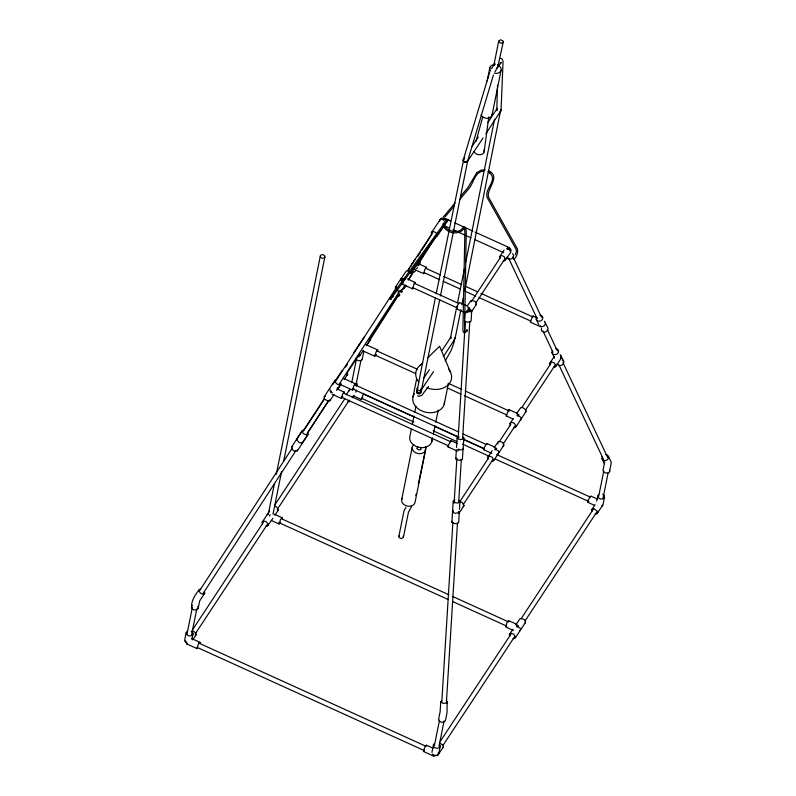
<?xml version="1.0" encoding="UTF-8"?>
<svg xmlns="http://www.w3.org/2000/svg" width="796" height="796" viewBox="0 0 796 796"><rect width="100%" height="100%" fill="white"/><g stroke="black" fill="none" stroke-linecap="round" stroke-linejoin="round"><path stroke-width="1.19" d="M496.764 110.704L497.54 85.192M441.611 700.759L440.755 701.604L440.128 711.743L438.656 719.027L439.044 720.669L440.576 721.932L442.695 722.33L444.566 721.713L445.491 720.31L447.014 712.758L447.203 701.276M452.775 510.952L452.536 511.908L453.591 512.803L455.541 513.301L459.093 512.564L459.332 511.619L458.695 521.937L458.456 522.882L457.013 523.529L454.904 523.619L451.899 522.226L453.173 501.589L453.412 500.634L454.864 499.997M462.814 437.094L463.879 437.989L462.357 459.571L458.814 460.307L455.8 458.914L456.367 449.75M456.506 447.452L457.073 438.278L457.312 437.322L458.765 436.686M464.456 318.549L464.814 312.818M441.8 701.982L452.864 522.644M454.118 503.142L456.874 458.446M458.098 438.656L465.322 321.544M446.387 702.649L457.461 523.091M458.725 501.699L461.332 459.491M462.625 438.457L469.849 321.345M459.471 509.321L459.969 501.301L458.914 500.395M303.385 430.168L302.191 430.686L291.545 447.063L292.48 449.84L294.271 451.034L297.306 450.944L307.952 434.556L308.052 433.303M296.868 438.875L296.769 440.128L299.585 442.845L302.629 442.755M297.306 450.944L297.405 449.68M302.191 430.686L303.127 433.462L306.749 435.074L307.952 434.556M336.041 379.911L334.847 380.428L324.201 396.816L324.101 398.07L325.136 399.592L328.768 401.204L329.962 400.686L333.952 394.547M329.524 388.617L330.459 391.403L332.24 392.597M329.962 400.686L330.061 399.433M334.847 380.428L334.748 381.692L337.564 384.408L339.404 384.826L340.608 384.309L340.708 383.055M401.94 278.52L400.736 279.038L395.413 287.227L395.314 288.48L396.358 290.003L399.98 291.625L401.184 291.107L405.174 284.958M400.736 279.038L401.681 281.814L403.463 283.008M401.184 291.107L401.284 289.844M510.773 251.626L511.002 249.725L509.957 248.213L508.047 247.646M538.773 324.659L536.206 319.206L536.434 317.305M541.578 328.211L541.35 330.101L542.394 331.624L544.295 332.181L546.355 331.574L547.757 330.032L547.986 328.131L544.374 321.166M545.409 322.678L545.18 324.579L543.777 326.121L541.728 326.738L539.817 326.171M554.553 358.1L551.986 352.658L552.215 350.757M560.961 358.031L561.19 356.13L560.155 354.618M561.19 356.13L563.767 361.583L563.538 363.483L562.125 365.026L560.076 365.633L558.165 365.075L557.13 363.553M604.373 463.72L601.955 458.586L602.174 456.685M605.637 454.526L607.547 455.093L608.582 456.615L608.363 458.506L606.95 460.058L604.9 460.665L602.99 460.098L601.955 458.586M484.147 151.867L488.804 116.883M489.659 72.297L463.292 159.797L463.163 160.623L465.153 162.076L467.431 161.688L493.44 74.963M466.864 162.374L467.56 160.862M604.652 461.939L602.96 470.705L604.005 472.217L605.935 473.073L608.025 472.923L609.477 471.839L609.726 470.237M496.505 110.346L497.291 108.395M500.286 111.669L501.072 109.719L503.072 61.392L502.137 58.964L500.455 58.277M446.745 219.656L447.79 220.323L444.228 224.472C445.113 230.671 459.272 235.367 463.501 226.88L465.451 227.417L466.267 231.527L464.536 331.703M416.845 390.149L417.303 392.388L418.577 392.975L420.985 392.03L420.527 389.791M355.712 358.309L356.688 359.842L358.598 360.737L360.697 360.648L362.19 359.603L362.508 358.011M187.11 631.288L186.184 632.681L184.692 640.103L185.07 641.755L186.612 643.009L186.632 643.884L196.99 648.591L197.577 648.272M204.274 591.707L204.741 593.159L199.677 600.94L198.254 607.995L197.338 609.398L195.458 610.015L193.348 609.627L191.806 608.363C190.523 601.209 195.309 594.901 199.289 589.418L200.91 589.398M186.96 634.253L192.324 607.686M191.537 634.989L196.801 608.88M191.945 639.268L193.02 633.974L192.642 632.322L191.1 631.059M268.232 514.415L274.351 484.077M276.302 474.366L320.35 255.924M272.988 514.236L281.555 471.759M283.754 460.844L324.868 256.959A2.318 1.751 11.4 0 0 321.853 254.7A2.318 1.751 11.4 0 0 321.116 257.655A2.318 1.751 11.4 0 0 324.868 256.959M351.713 382.667L356.568 358.608M356.051 384.577L360.857 360.757M362.19 359.603L363.792 351.653M355.792 392.189L356.22 390.07M413.015 396.846L416.597 379.085M433.502 371.603L420.994 390.368L419.751 390.786L417.313 389.672L435.422 297.515M436.158 293.873L463.7 159.379M411.323 429.223L409.86 436.447A11.293 8.547 11.4 0 0 420.238 447.521A11.293 8.547 11.4 0 0 432.029 439.253M412.288 424.397L413.99 415.97M414.716 412.358L415.93 406.338M439.73 299.585L421.611 389.433L421.353 388.339M440.467 295.943L467.64 161.17M401.701 499.52L412.298 446.944M487.152 81.023L489.848 67.68M411.542 506.614L408.477 512.127L403.403 537.3L401.532 538.643L399.104 537.539L398.846 536.444L404.079 510.475L405.92 507.42M497.918 66.426L503.271 41.999L503.012 40.904L500.575 39.8L498.714 41.143L493.978 64.635L494.595 63.7L491.57 68.595M492.037 115.141L501.092 70.257M425.591 449.989L414.995 502.565A6.826 5.164 11.4 0 1 406.239 505.818A6.826 5.164 11.4 0 1 402.249 498.276M450.486 337.872C451.213 335.604 450.387 340.26 450.486 337.872L456.854 306.301M457.581 302.659L464.436 268.66M465.66 262.59L494.555 119.32M431.86 441.491L432.586 437.88M433.322 434.268L435.024 425.83M435.75 422.218L438.178 410.179M443.412 356.568L455.043 338.728L460.914 309.584M461.889 304.729L463.362 297.445M464.585 291.376L500.813 109.36M444.258 404.01L448.317 383.881M431.93 752.419L433.422 744.996L434.347 743.593M434.467 745.235L439.511 720.221M438.984 746.24L444.078 720.977M439.87 744.638L440.258 746.28L438.755 753.703L437.83 755.106L435.959 755.722L433.85 755.324L432.308 754.061M596.622 501.102L598.612 494.396M598.492 497.241L603.756 471.142M603.02 498.216L608.134 472.864M609.477 471.839L611.308 462.386L608.582 456.615M602.602 494.177L604.144 495.44L604.522 497.082L603.03 504.505L602.104 505.908M418.338 484.077L426.159 446.407M409.144 269.247L409.592 267.267M411.263 265.924L411.711 263.944L413.283 262.66M413.373 262.6L413.82 260.62L415.403 259.337M420.179 262.302L419.721 264.292L418.149 265.575L416.049 265.665M439.551 221.457L439.999 219.477L441.581 218.194L443.68 218.104L445.501 219.238M454.416 341.325L451.133 350.469L445.183 360.956M470.535 310.251L469.411 311.316L466.705 311.047M455.8 458.914L456.048 457.969M463.879 437.989L463.63 438.934L460.088 439.671L457.073 438.278M463.242 448.307L462.993 449.252L461.551 449.899L457.491 449.491M451.899 522.226L452.138 521.271M459.969 501.301L459.73 502.246L458.277 502.893L456.178 502.982L453.173 501.589M415.84 495.619L416.318 493.799M476.068 141.32L482.754 116.743M330.907 392.826L331.454 391.085M402.418 282.311L401.373 278.52L404.05 278.859M466.864 312.649L469.242 307.564L468.287 307.127L467.819 307.823L469.74 308.699L471.461 311.793L476.436 304.241L476.108 302.659L474.715 301.147L471.083 300.381L467.322 305.823M467.272 311.863L468.864 308.47M468.894 310.002L469.262 308.838M458.347 450.715L458.894 448.974M515.291 254.859L516.355 251.626L516.136 249.397L487.351 197.866C483.729 189 498.326 180.652 489.759 172.951M269.555 516.116L270.212 514.733M513.659 259.148C516.395 258.222 518.514 252.093 517.38 248.77L488.595 197.239C485.908 188.851 501.599 176.891 488.465 170.603M494.933 71.879L498.326 66.008L501.38 62.585L500.017 62.884M391.174 298.6L390.945 299.077L389.94 298.221L392.1 295.943M417.87 256.252L420.507 252.113M421.82 250.044L431.691 234.531M366.767 345.036L397.851 296.172M408.756 279.207L413.303 272.073M417.86 264.899L436.934 234.91M406.219 285.515L403.065 289.286M199.438 590.901L292.192 448.178M303.077 431.283L324.4 398.468M335.773 380.966L396.239 287.923M203.199 593.309L295.644 451.063M306.918 433.87L328.241 401.055M338.947 384.587L400.08 290.51M336.618 390.448L340.608 384.309M503.271 41.999L501.4 43.352L498.973 42.248L498.714 41.143M463.511 160.852L463.292 159.797L464.655 157.727M472.157 146.345L478.296 137.031M487.849 122.544L496.714 109.092L496.933 110.147M496.515 109.609L497.122 108.674M483.122 137.877L467.023 162.105L464.366 162.255L463.083 160.314M485.849 133.738L501.062 110.465M431.661 234.402L431.323 232.82L440.705 218.86L444.337 219.626L443.879 220.323L442.914 219.895L444.427 218.164L450.635 220.989M407.572 270.74L432.656 232.681M301.624 431.85L296.639 439.402L297.495 438.357M332.728 384.647L342.3 370.399M303.664 430.626L324.589 398.886M345.524 367.125L347.544 364.051M403.582 279.555L404.507 278.152L405.472 278.59L405.005 279.296M403.512 280.003L403.184 279.237L401.463 280.003M191.428 606.711L192.353 605.318M411.353 273.167L433.084 240.203M408.219 280.122L411.701 274.829L409.99 271.744L408.069 270.869L406.348 270.968L400.517 279.565L401.373 278.52M436.686 236.681L444.566 224.989M307.863 432.417L328.977 400.388M346.608 373.642L359.474 354.13M368.936 339.783L398.905 294.311M307.833 434.666L301.992 443.263M341.185 384.08L337.703 389.363L337.365 387.781M344.171 379.543L347.653 374.259L347.325 372.677M357.424 356.688L359.135 356.578L363.474 350.26M366.459 345.723L369.951 340.439L369.623 338.857M342.787 396.677L341.285 398.408L331.972 394.169M262.491 523.867L262.163 522.285L269.625 510.962M346.16 394.856L349.275 390.139M348.966 390.906L349.882 389.513M192.801 629.397L263.297 522.445M274.928 504.793L344.748 398.886M353.981 388.349L352.479 390.07L340.608 384.687M376.279 354.528L374.767 356.25L362.906 350.867M193.02 633.974L192.095 635.367L190.224 635.994L188.115 635.596L186.572 634.332L186.184 632.681M356.369 386.169L357.285 384.767L356.906 383.125M195.169 633.964L267.834 523.718M277.297 509.37L349.295 400.149M192.712 639.894L196.194 634.611L195.866 633.029L192.552 630.641M265.794 526.255L267.516 526.146L272.849 518.315M274.839 515.291L278.321 510.007L276.61 506.913L274.69 506.047M352.25 397.871L353.991 395.224M363.623 393.433L361.255 399.393L353.414 395.831M280.63 522.266L279.127 523.997L271.287 520.435M362.767 397.672L361.255 399.393M499.928 258.431L499.599 256.859L504.077 250.063M471.262 301.714L500.455 257.436M423.979 377.871L429.362 369.722M441.959 350.608L450.695 337.355L450.914 338.409M468.356 310.38L469.351 308.868M417.054 388.577L417.671 387.642M417.253 389.732L416.895 391.761L419.323 392.866L421.193 391.523L420.935 390.418M416.995 390.995L416.636 393.025L419.074 394.139L420.935 392.786L420.686 391.692M475.759 303.057L504.923 258.829M503.241 260.819L504.953 260.72L510.793 252.123L509.072 249.029L507.151 248.163L506.694 248.859L507.649 249.297L509.151 247.576L509.181 248.451M398.846 536.444L399.463 535.509M487.998 459.073L487.669 457.491L492.157 450.695M494.147 447.67L498.485 441.352L502.117 442.118L503.51 443.631L503.838 445.213L493.888 460.317L493.032 461.352L491.311 461.451M510.296 425.253L509.967 423.671L513.45 418.388M516.435 413.85L520.783 407.532L522.494 407.423L525.808 409.811L526.136 411.393L516.176 426.497L515.32 427.532L513.609 427.631M550.116 364.837L549.787 363.265L554.145 356.648M459.909 501.49L488.515 458.088M499.331 441.68L510.843 424.228M521.659 407.811L550.951 363.384M463.322 504.485L493.022 459.431M503.152 444.059L515.31 425.611M525.44 410.248L555.13 365.195M460.377 501.659L462.297 502.525L464.018 505.619L459.043 513.171L458.715 511.599M553.429 367.225L555.14 367.125L556.006 366.08L560.981 358.528L560.653 356.956M509.719 636.183L509.39 634.601L512.873 629.318M515.868 624.78L520.206 618.462L523.838 619.228L525.231 620.741L525.559 622.323L515.609 637.427L514.743 638.462L513.032 638.561M591.856 511.579L591.528 509.997L595.01 504.714M440.297 741.305L510.933 634.153M521.072 618.771L593.746 508.525M440.258 746.28L439.332 747.683L437.452 748.3L435.342 747.902L433.8 746.638L433.422 744.996M604.522 497.082L603.597 498.485L601.726 499.102L599.617 498.704L598.075 497.44L597.687 495.799M442.805 745.663L514.674 636.641M524.942 621.059L596.801 512.037M433.183 748.27L426.457 745.215L424.955 746.937L423.512 751.494L433.87 756.2L434.915 755.175L437.591 755.513L443.422 746.917L443.093 745.345L439.79 742.957M595.169 513.967L596.881 513.858L602.721 505.271L601.856 506.316M443.332 216.99L455.073 202.861M476.714 172.802L468.048 187.378L460.536 196.373M442.904 225.139L389.682 298.42L390.249 299.515L391.214 298.898M392.07 297.306L447.103 221.656L448.098 219.557L446.795 219.328M428.556 386.448L421.91 395.184L418.865 396.418L417.592 395.831M204.741 593.159L204.025 594.075L202.413 594.095L200.512 593.229L198.582 590.333M494.296 65.332L494.863 63.272M497.639 66.854L498.216 64.794M467.232 330.847L467.451 330.171L466.446 329.723L466.227 330.39L467.232 330.847L464.247 333.146L463.093 331.673L462.894 329.743L464.884 231.527L464.187 228.094C459.59 236.442 443.969 232.999 442.884 224.064L446.248 219.885M463.292 159.797L463.859 159.11M431.323 232.82L432.188 231.785L433.9 231.676L435.82 232.551L437.541 235.646M393.602 292.311L394.458 291.266M410.845 275.874L411.701 274.829M403.94 288.62L404.796 287.575M364.598 336.579L353.782 352.718L354.638 351.683M358.757 345.165L359.613 344.131M336.469 378.986L337.325 377.951M369.095 341.474L369.951 340.439M346.797 375.294L347.653 374.259M267.138 514.733L268.481 513.669M262.163 522.285L263.018 521.251L264.73 521.151L266.65 522.017L268.371 525.111M277.466 511.052L278.321 510.007M499.599 256.859L500.455 255.815L502.176 255.715L504.097 256.581L505.808 259.675M195.338 635.646L196.194 634.611M475.58 305.276L476.436 304.241M454.257 339.932L454.854 337.912M420.835 390.637L421.184 388.896M549.787 363.265L550.643 362.22L552.364 362.12L554.285 362.986L556.006 366.08M509.967 423.671L510.823 422.636L512.544 422.527L514.455 423.402L516.176 426.497M487.669 457.491L488.535 456.456L490.246 456.347L492.167 457.222L493.888 460.317M525.28 412.428L526.136 411.393M520.295 419.98L521.161 418.945L520.823 417.363L517.519 414.975M502.982 446.248L503.838 445.213M498.007 453.8L498.863 452.765L498.535 451.183L495.221 448.795M463.163 506.664L464.018 505.619M591.528 509.997L592.383 508.962L594.105 508.863L597.408 511.241L597.736 512.823M509.39 634.601L510.246 633.566L511.967 633.457L513.888 634.332L515.609 637.427M524.703 623.358L525.559 622.323M519.728 630.91L520.584 629.875L520.256 628.293L516.942 625.905M442.566 747.961L443.422 746.917M445.133 216.801L453.73 206.602M459.979 199.189L468.565 188.99C473.899 183.07 474.476 172.006 483.57 171.05M497.868 66.506L497.988 65.143M447.66 702.251L446.805 703.097L442.825 703.296L440.755 701.604M420.029 365.404L422.696 362.787M428.019 357.573L439.551 346.26L450.596 372.409M513.211 258.71L514.455 259.267M416.039 268.899L417.611 267.615M415.492 270.939L413.92 272.222L411.821 272.312M400.945 292.61L402.527 291.326M476.625 172.881L480.963 170.175L485.192 169.797M417.85 446.894L416.736 448.447L418.706 449.979L421.044 449.372L420.517 447.461M426.507 268.212L426.487 267.337L424.974 269.068L423.542 273.625L413.184 268.919M423.542 273.625L424.129 273.297M415.472 283.416L415.442 282.54L413.94 284.262L412.507 288.819L402.149 284.112M412.507 288.819L413.084 288.49M508.186 248.81L508.594 249.178M377.732 350.847L377.712 349.971L376.21 351.693L374.767 356.25M467.312 306.092L459.471 302.54L457.053 306.201L456.526 308.818L457.113 308.49M355.444 384.667L355.414 383.791L353.912 385.513L352.479 390.07M344.25 392.995L344.23 392.12L342.718 393.851L341.285 398.408M537.36 317.704L532.633 316.151L530.265 322.101L540.623 326.808L540.603 325.932M282.092 518.584L282.073 517.708L280.56 519.44L279.127 523.997M457.173 443.432L450.954 440.606L447.989 446.009L448.009 446.884L457.332 451.123M517.012 413.243L509.171 409.691L508.584 410.01L506.226 415.97L512.942 419.024M448.009 446.884L448.596 446.566M506.226 415.97L506.813 415.641M494.714 447.063L486.873 443.501L484.456 447.173L483.928 449.79L491.769 453.352M483.928 449.79L484.515 449.461M186.632 643.884L187.219 643.566M199.955 643.188L199.935 642.312L198.423 644.034L196.99 648.591M597.129 498.923L590.732 496.017L588.314 499.679L587.786 502.296L588.373 501.978M516.435 624.173L508.594 620.611L507.092 622.343L505.649 626.9L513.49 630.462M423.512 751.494L424.099 751.175M402.418 279.306L401.612 279.655L402.239 281.505M395.413 287.227L396.617 286.709M324.201 396.816L325.395 396.299M291.545 447.063L292.739 446.546M496.376 68.287L498.236 66.944L497.988 65.849M454.426 339.663L454.615 338.191M397.244 296.271L398.955 296.172L399.811 295.127L398.1 292.042M347.932 401.652L349.653 401.552M441.949 219.199L443.86 219.457M466.008 311.425L470.068 311.833L471.511 311.186L471.749 310.231L471.113 320.549L470.874 321.504L467.322 322.241L464.317 320.848M508.584 248.859L509.808 250.024M539.887 315.146L541.797 315.714L542.842 317.226L542.613 319.126L541.21 320.669L539.161 321.285L537.25 320.718L536.206 319.206M555.668 348.598L557.578 349.165L558.623 350.678L558.394 352.578L556.981 354.12L554.931 354.737L553.021 354.17L551.986 352.658M454.775 222.87L472.834 231.079M475.093 232.104L509.151 247.576M443.989 225.596L449.591 228.134M452.964 229.666L471.023 237.875M474.406 239.407L503.699 252.71M419.233 264.043L426.487 267.337M425.711 268.262L440.367 274.918M443.75 276.461L461.789 284.66M465.172 286.192L477.58 291.834M480.963 293.366L532.842 316.927M423.9 272.521L439.671 279.685M443.044 281.217L459.949 288.898M464.456 290.938L475.719 296.062M479.102 297.595L530.922 321.136M407.602 278.978L415.442 282.54M414.01 283.157L458.645 303.435M468.555 308.938L470.337 311.286M412.597 287.605L457.242 307.883M456.526 308.818L465.849 313.047M392.478 295.873L393.115 296.789L392.12 296.968M365.852 344.578L377.712 349.971M376.886 350.877L417.641 369.384M448.208 383.274L461.799 389.443M465.192 390.985L509.35 411.044M374.926 355.066L415.681 373.573M447.382 387.98L460.964 394.149M464.366 395.692L506.256 414.716M343.554 378.399L355.414 383.791M354.598 384.697L458.755 432.009M463.282 434.069L485.918 444.347M352.628 388.886L459.053 437.223M463.58 439.283L483.958 448.536M363.513 394.08L414.278 417.134M434.586 426.367L458.277 437.123M463.919 439.69L484.227 448.914M496.634 454.546L590.264 497.082M362.021 398.478L413.96 422.069M433.153 430.795L456.864 441.561M462.506 444.128L489.61 456.436M495.251 459.003L588.97 501.57M587.786 502.296L594.503 505.351M336.977 388.826L344.23 392.12M343.454 393.045L450.586 441.72M341.484 397.234L448.626 445.899M274.232 514.146L282.073 517.708M281.844 518.893L448.954 594.801M452.337 596.333L508.793 621.984M278.759 522.564L448.118 599.497M452.635 601.547L506.833 626.173M191.408 638.432L199.935 642.312M198.582 642.979L425.532 746.071M197.199 647.427L424.119 750.509M487.908 171.807L489.858 173.011M413.174 268.511L413.93 268.988M185.329 640.919L186.722 642.432M512.534 253.665L513.569 255.178L513.35 257.078L511.937 258.62L509.888 259.237L507.977 258.67L506.943 257.158M562.722 360.071L563.767 361.583M512.982 256.76L541.578 317.365M547.379 329.673L557.369 350.857M562.931 362.598L607.726 457.571M508.564 258.073L537.151 318.679M542.952 330.987L552.951 352.17M558.991 365.036L603.547 459.491M494.187 64.128L494.515 64.993M498.276 64.396L498.535 65.491M403.144 536.196L403.403 537.3M197.876 606.353L198.254 607.995M500.644 109.918L500.863 110.972M467.212 160.633L467.431 161.688M497.629 442.387L497.958 443.969M452.825 510.355L453.153 511.928M417.263 388.07L417.482 389.115M359.663 353.961L359.991 355.543M438.118 752.897L438.447 754.469M533.211 315.823L533.23 316.699M509.171 409.691L509.191 410.567M508.594 620.611L508.614 621.487M486.873 443.501L486.893 444.377M450.954 440.606L450.974 441.481M433.85 755.324L433.87 756.2M426.457 745.215L426.477 746.091M448.476 369.006A18.109 13.711 11.4 0 1 447.641 385.403A18.109 13.711 11.4 0 1 426.935 387.811M418.815 382.1A18.109 13.711 11.4 0 1 422.577 363.742M444.526 401.91A16.029 12.139 11.4 0 1 425.014 412.039A16.029 12.139 11.4 0 1 414.308 393.92M425.333 447.282A6.826 5.164 11.4 0 1 417.691 453.481A6.826 5.164 11.4 0 1 413.82 444.636M499.201 65.939A5.771 4.368 11.4 0 1 500.624 71.312A5.771 4.368 11.4 0 1 494.406 73.202M490.744 71.053A5.771 4.368 11.4 0 1 495.032 64.536M483.938 149.767A5.293 4.01 11.4 0 1 480.724 154.643A5.293 4.01 11.4 0 1 474.038 151.608M492.117 113.997A5.771 4.368 11.4 0 1 487.59 118.266A5.771 4.368 11.4 0 1 481.023 114.853M495.689 448.098L494.764 449.501L495.719 449.929L496.644 448.536L495.689 448.098M517.977 414.278L517.052 415.681L518.017 416.109L518.942 414.716L517.977 414.278M517.4 625.208L516.485 626.611L517.44 627.039L518.365 625.646L517.4 625.208"/></g></svg>
